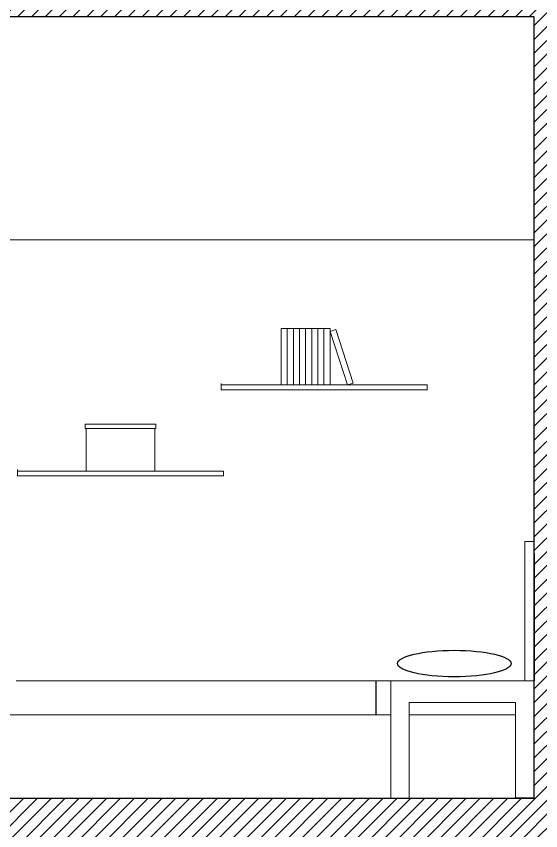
# Model space of a CAD drawing. Header units: millimetres. Extents: x 2499 to 8838, y 1331 to 6209.
# Drawn here: x 3296.3 to 3497.5, y 3598.5 to 3911.1 of the extents above; entities that cross this region are included whole.
import ezdxf

# ---------------------------------------------------------------- set-up
doc = ezdxf.new("R2010")
doc.units = ezdxf.units.MM
doc.header["$MEASUREMENT"] = 0
doc.layers.add('ARREDI', color=8, linetype='Continuous', lineweight=18)
doc.layers.add('STRUTTURA', color=1, linetype='Continuous')

msp = doc.modelspace()

# ---------------------------------------------------------------- hatches: boundary and pattern name
at = {"layer": 'STRUTTURA'}
h = msp.add_hatch(dxfattribs=at)
h.set_pattern_fill('ANSI31', color=0, scale=30)
h.set_pattern_definition([(45, (1527.054, 1769.8616), (-2.6516504, 2.6516504), [])])
h.paths.add_polyline_path([(2807.57, 3927.46), (2807.57, 3823.85), (2812.11, 3823.85), (2812.11, 3910.86), (3001.44, 3910.86), (3001.44, 3610.95), (2812.11, 3610.95), (2812.11, 3703.85), (2807.57, 3703.85), (2807.57, 3562.08), (2809.46, 3562.08), (2812.21, 3562.08), (2812.21, 3592.45), (3136.38, 3592.45), (3136.38, 3361.45), (3141.13, 3361.45), (3141.13, 3610.95), (3099.02, 3610.95), (3099.02, 3910.86), (3141.13, 3910.86), (3141.13, 3927.46)])
h.paths.add_polyline_path([(3090.23, 3910.86), (3090.23, 3610.95), (3010.23, 3610.95), (3010.23, 3910.86)], flags=16)
h.paths.add_polyline_path([(3090.23, 3782.95), (3090.23, 3610.95), (3050.23, 3610.95), (3010.23, 3610.95), (3010.23, 3782.95), (3050.23, 3782.95)], flags=0)
h.paths.add_polyline_path([(3085.13, 3777.86), (3085.13, 3616.05), (3055.32, 3616.05), (3055.32, 3777.86)], flags=0)
h.paths.add_polyline_path([(3045.13, 3777.86), (3045.13, 3616.05), (3015.32, 3616.05), (3015.32, 3777.86)], flags=0)
h.paths.add_polyline_path([(3198.75, 3927.46), (3141.13, 3927.46), (3141.13, 3910.86), (3162.63, 3910.86), (3198.75, 3910.86)])
h.paths.add_polyline_path([(3499.9, 3927.46), (3198.75, 3927.46), (3198.75, 3910.86), (3495, 3910.86), (3495, 3610.95), (3198.75, 3610.95), (3198.75, 3361.45), (3203.6, 3361.45), (3203.6, 3592.45), (3494.9, 3592.45), (3494.9, 3562.65), (3497.81, 3562.65), (3497.81, 3562.65), (3499.9, 3562.65)])
h.paths.add_polyline_path([(3504.5, 3469.31), (3499.9, 3469.31), (3499.9, 3361.45), (3504.5, 3361.45)])
h.paths.add_polyline_path([(3499.9, 3469.31), (3494.9, 3469.31), (3494.9, 3361.45), (3499.9, 3361.45)], flags=17)
h.paths.add_polyline_path([(3198.75, 3610.95), (3141.13, 3610.95), (3141.13, 3361.45), (3145.98, 3361.45), (3145.98, 3592.45), (3194, 3592.45), (3194, 3361.45), (3198.75, 3361.45)])
h.paths.add_polyline_path([(2812.21, 3442.01), (2811.14, 3442.01), (2807.57, 3442.01), (2807.57, 3361.45), (2812.21, 3361.45)])
h.paths.add_polyline_path([(2807.57, 3442.01), (2805.46, 3442.01), (2802.61, 3442.01), (2802.61, 3361.45), (2807.57, 3361.45)])
h.paths.add_polyline_path([(2807.57, 3703.85), (2805.36, 3703.85), (2802.61, 3703.85), (2802.61, 3562.08), (2803.67, 3562.08), (2807.57, 3562.08)])
h.paths.add_polyline_path([(3531.91, 3910.86), (3533.41, 3910.86), (3533.41, 3922.14), (3533.65, 3922.14), (3535.4, 3922.14), (3534.65, 3923.86), (3534.65, 3927.46), (3499.9, 3927.46), (3499.9, 3562.65), (3500.31, 3562.65), (3501.81, 3562.65), (3504.5, 3562.65), (3504.5, 3562.65), (3504.5, 3592.45), (3553.5, 3592.45), (3553.5, 3604.45), (3503.5, 3609.45), (3504.5, 3910.86), (3531.91, 3910.86)])

# ---------------------------------------------------------------- linework, layer by layer
at = {"layer": 'ARREDI'}
for p, q in [((3374.92, 3767.74), (3374.92, 3770.07)), ((3453.92, 3769.54), (3374.92, 3769.54)), ((3374.92, 3769.54), (3374.92, 3767.74)), ((3374.92, 3767.74), (3453.92, 3767.74)), ((3453.92, 3767.74), (3453.92, 3769.54)), ((3296.75, 3734.72), (3296.75, 3737.04)), ((3375.75, 3736.52), (3296.75, 3736.52)), ((3296.75, 3736.52), (3296.75, 3734.72)), ((3375.75, 3734.72), (3375.75, 3736.52)), ((3296.75, 3734.72), (3375.75, 3734.72)), ((3487.5, 3655.95), (3296.32, 3655.95)), ((3439.91, 3655.95), (3495, 3655.95)), ((3439.91, 3655.95), (3439.91, 3610.95)), ((3491.91, 3655.95), (3495, 3655.95)), ((3447.04, 3610.95), (3447.04, 3647.63)), ((3447.04, 3647.63), (3463.12, 3647.63)), ((3487.78, 3647.63), (3463.12, 3647.63)), ((3487.78, 3610.95), (3487.78, 3647.63)), ((3439.91, 3642.95), (3293.01, 3642.95)), ((3447.04, 3642.95), (3487.78, 3642.95))]:
    msp.add_line(p, q, dxfattribs=at)
at = {"layer": 'ARREDI', "lineweight": -2}
msp.add_line((3434.23, 3655.95), (3434.23, 3642.95), dxfattribs=at)
at = {"layer": 'ARREDI'}
for points in [[(3400.26, 3791.19), (3397.92, 3791.19), (3397.92, 3769.54), (3400.26, 3769.54)], [(3402.6, 3791.19), (3400.26, 3791.19), (3400.26, 3769.54), (3402.6, 3769.54)], [(3404.95, 3791.19), (3402.6, 3791.19), (3402.6, 3769.54), (3404.95, 3769.54)], [(3407.29, 3791.19), (3404.95, 3791.19), (3404.95, 3769.54), (3407.29, 3769.54)], [(3409.64, 3791.19), (3407.29, 3791.19), (3407.29, 3769.54), (3409.64, 3769.54)], [(3411.98, 3791.19), (3409.64, 3791.19), (3409.64, 3769.54), (3411.98, 3769.54)], [(3414.33, 3791.19), (3411.98, 3791.19), (3411.98, 3769.54), (3414.33, 3769.54)], [(3416.67, 3791.19), (3414.33, 3791.19), (3414.33, 3769.54), (3416.67, 3769.54)], [(3418.9, 3790.85), (3416.67, 3790.13), (3423.36, 3769.54), (3425.59, 3770.27)], [(3349.82, 3752.86), (3349.82, 3754.46), (3322.68, 3754.46), (3322.68, 3752.86)], [(3323.08, 3736.52), (3323.08, 3752.86), (3349.42, 3752.86), (3349.42, 3736.52)], [(3495, 3655.95), (3491.43, 3655.95), (3491.43, 3709.51), (3495, 3709.51)]]:
    msp.add_lwpolyline(points, close=True, dxfattribs=at)
at = {"layer": 'ARREDI', "lineweight": -2}
msp.add_ellipse((3464.33, 3662.62), major_axis=(21.75, 0), ratio=0.233603, dxfattribs=at)
at = {"layer": 'STRUTTURA'}
for p, q in [((3495, 3910.86), (3159.8, 3910.86)), ((3099.02, 3825.46), (3495, 3825.29)), ((3439.91, 3610.95), (3447.04, 3610.95)), ((3494.91, 3610.95), (3487.78, 3610.95))]:
    msp.add_line(p, q, dxfattribs=at)
for points in [[(3495, 3610.95), (3495, 3910.86)], [(3099.02, 3610.95), (3495, 3610.95)]]:
    msp.add_lwpolyline(points, dxfattribs=at)
msp.add_lwpolyline([(3495, 3655.95), (3495, 3655.95), (3495, 3704.87), (3495, 3704.87)], close=True, dxfattribs=at)

doc.saveas('drawing.dxf')
